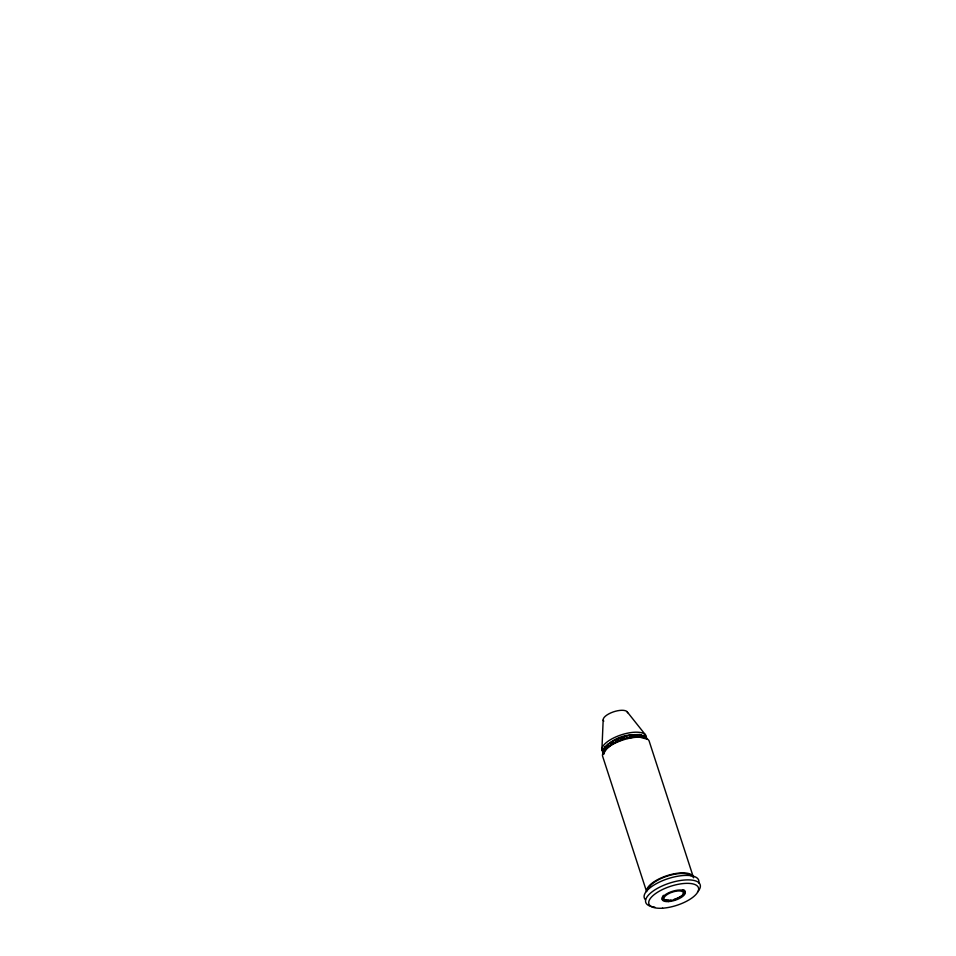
<?xml version="1.0" encoding="UTF-8"?>
<svg xmlns="http://www.w3.org/2000/svg" width="956" height="956" viewBox="0 0 956 956"><rect width="100%" height="100%" fill="white"/><g stroke="black" fill="none" stroke-linecap="round" stroke-linejoin="round"><path stroke-width="1.43" d="M645.993 736.837L645.945 738.092L647.104 738.928L645.993 736.837C631.737 731.041 608.829 737.566 602.627 752.181L603.356 754.427C609.558 739.813 632.466 733.276 646.722 739.084L645.993 736.837L639.636 734.543C627.172 734.447 614.314 738.534 604.933 746.827L603.045 749.647L604.18 753.005L603.451 750.759L602.627 752.181L603.738 754.272M601.898 749.934L603.176 720.035M603.774 751.882L605.662 749.074L604.933 746.827M605.662 749.074L613.31 743.374L624.244 738.857L623.515 736.622M644.177 736.359L644.906 738.594L644.177 737.59L640.365 736.789L635.549 736.741L627.1 738.426L626.371 736.18M602.627 752.181L603.786 753.017M627.005 711.611L645.264 734.59M643.448 735.343L644.177 737.59M641.082 735.236L641.811 737.482M639.636 734.543L640.365 736.789M636.887 734.829L637.616 737.076M634.82 734.495L635.549 736.741M631.868 735.152L632.597 737.399M629.323 735.212L630.052 737.446M620.779 737.853L621.508 740.087M617.803 738.641L618.532 740.876M615.461 740.04L616.19 742.286M612.581 741.127L613.31 743.374M610.788 742.609L611.517 744.855M608.183 743.923L608.912 746.17M607.072 745.381L607.801 747.616M604.562 748.166L605.291 750.4M603.786 721.183A12.775 4.911 -18 0 1 613.059 712.005A12.775 4.911 -18 0 1 627.614 712.758M603.009 752.025A23.243 8.927 -18 0 1 619.894 735.319A23.243 8.927 -18 0 1 646.375 736.682M654.788 907.113A28.608 10.994 -18 0 1 650.928 892.749A28.608 10.994 -18 0 1 687.292 879.879A28.608 10.994 -18 0 1 697.498 892.008M648.216 888.686A23.243 8.927 -18 0 1 668.698 875.66A23.243 8.927 -18 0 1 691.176 875.887M684.353 890.144A12.129 4.66 -18 0 1 674.028 899.357M671.004 900.086A12.129 4.66 -18 0 1 662.293 899.238M682.512 889.642A11.496 4.422 -18 0 1 683.182 894.063M668.411 900.158A11.496 4.422 -18 0 1 663.464 895.318M645.503 899.811A28.608 10.994 -18 0 1 668.65 878.456A28.608 10.994 -18 0 1 698.74 882.962M693.506 877.608L649.423 741.928A24.521 9.429 -18 0 0 624.531 739.49A24.521 9.429 -18 0 0 602.507 755.909L646.591 891.59A24.521 9.429 -18 0 1 668.626 875.17A24.521 9.429 -18 0 1 693.506 877.608M669.32 900.672A10.217 3.932 -18 0 0 683.468 892.904A10.217 3.932 -18 0 0 668.292 893.872A10.217 3.932 -18 0 0 669.32 900.672M662.544 908.2A26.051 10.014 -18 0 0 698.609 888.387A26.051 10.014 -18 0 0 659.915 890.849A26.051 10.014 -18 0 0 662.544 908.2M668.495 901.58A12.129 4.66 -18 0 0 685.297 892.354A12.129 4.66 -18 0 0 667.276 893.502A12.129 4.66 -18 0 0 668.495 901.58"/></g></svg>
